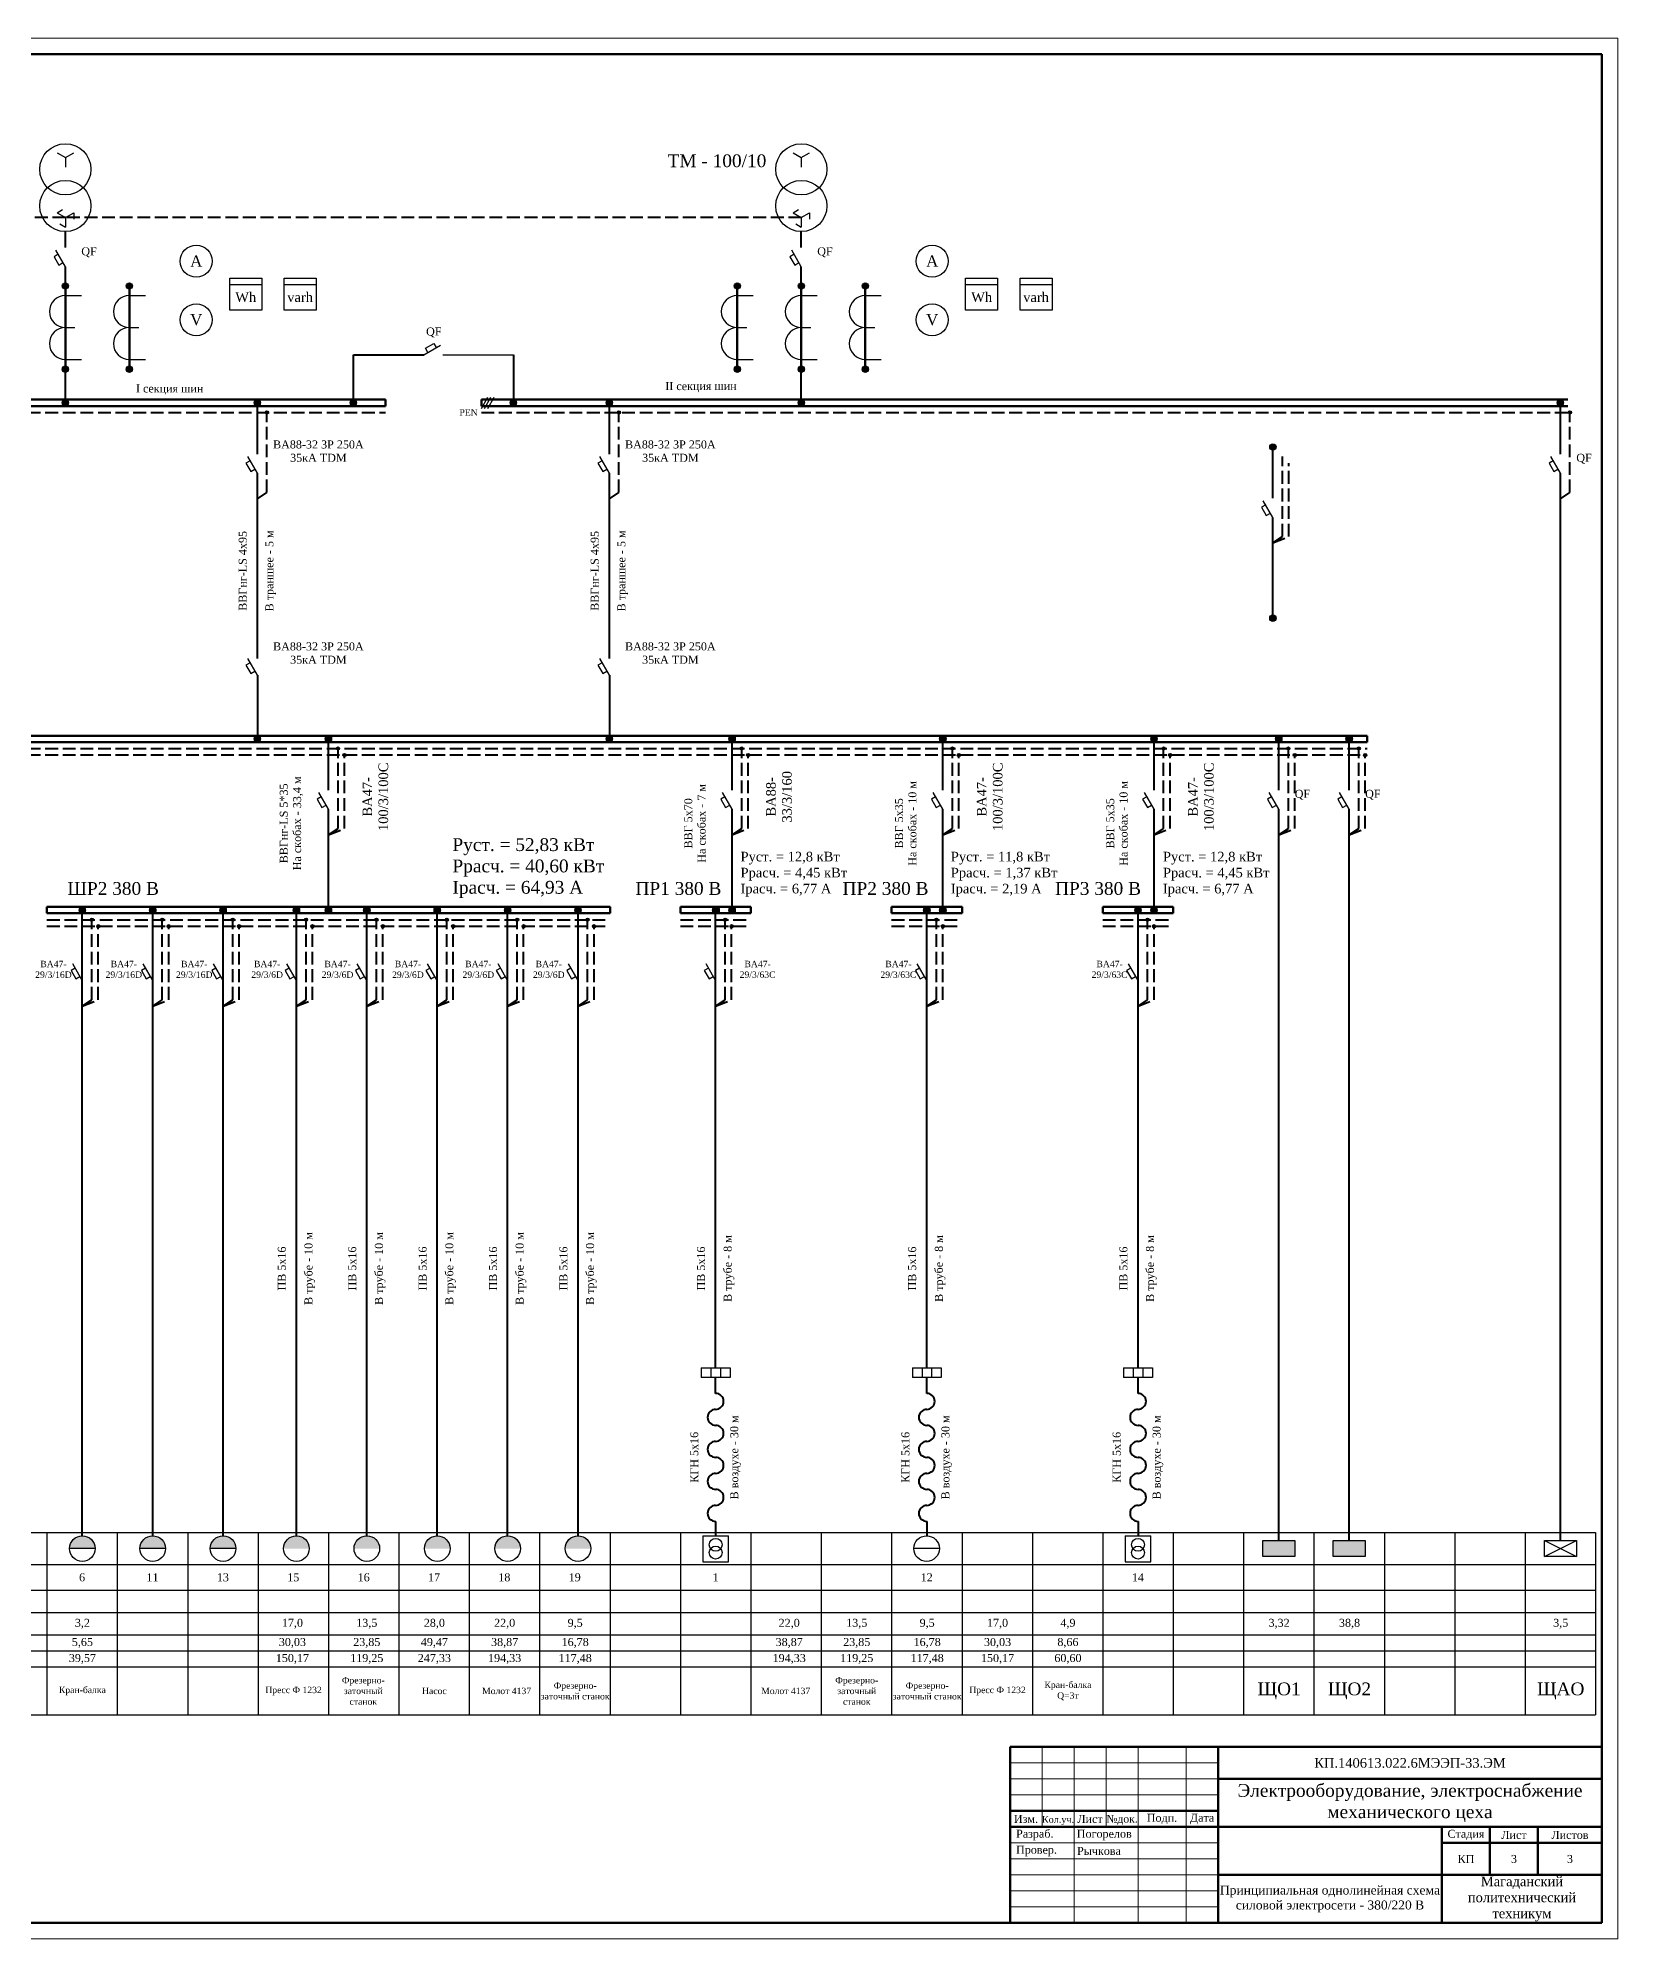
# Model space of a CAD drawing. Header units: millimetres. Extents: x 2034 to 2875, y 1297 to 1891.
# Drawn here: x 2382 to 2875, y 1297 to 1891 of the extents above; entities that cross this region are included whole.
import ezdxf

# ---------------------------------------------------------------- set-up
doc = ezdxf.new("R2010")
doc.units = ezdxf.units.MM
doc.linetypes.add('JIS_02_4.0', pattern=[5.5, 4, -1.5])
doc.styles.get("Standard").update_dxf_attribs({"font": 'times.ttf'})

msp = doc.modelspace()

# ---------------------------------------------------------------- hatches: boundary and pattern name
for points in [[(2389.25, 1813.29, 1), (2391.25, 1813.29, 1)], [(2409.25, 1813.29, 1), (2411.25, 1813.29, 1)], [(2599.25, 1813.29, 1), (2601.25, 1813.29, 1)], [(2619.25, 1813.29, 1), (2621.25, 1813.29, 1)], [(2639.25, 1813.29, 1), (2641.25, 1813.29, 1)], [(2389.25, 1787.29, 1), (2391.25, 1787.29, 1)], [(2409.25, 1787.29, 1), (2411.25, 1787.29, 1)], [(2599.25, 1787.29, 1), (2601.25, 1787.29, 1)], [(2619.25, 1787.29, 1), (2621.25, 1787.29, 1)], [(2639.25, 1787.29, 1), (2641.25, 1787.29, 1)], [(2389.25, 1776.77, 1), (2391.25, 1776.77, 1)], [(2449.25, 1776.77, 1), (2451.25, 1776.77, 1)], [(2449.25, 1776.77, 1), (2451.25, 1776.77, 1)], [(2479.25, 1776.77, 1), (2481.25, 1776.77, 1)], [(2529.25, 1776.77, 1), (2531.25, 1776.77, 1)], [(2559.25, 1776.77, 1), (2561.25, 1776.77, 1)], [(2559.25, 1776.77, 1), (2561.25, 1776.77, 1)], [(2619.25, 1776.77, 1), (2621.25, 1776.77, 1)], [(2856.47, 1776.77, 1), (2858.47, 1776.77, 1)], [(2856.47, 1776.77, 1), (2858.47, 1776.77, 1)], [(2452.75, 1773.77, 1), (2453.75, 1773.77, 1)], [(2562.75, 1773.77, 1), (2563.75, 1773.77, 1)], [(2859.97, 1773.77, 1), (2860.97, 1773.77, 1)], [(2766.62, 1762.99, 1), (2768.62, 1762.99, 1)], [(2766.62, 1709.49, 1), (2768.62, 1709.49, 1)], [(2449.25, 1671.77, 1), (2451.25, 1671.77, 1)], [(2471.47, 1671.77, 1), (2473.47, 1671.77, 1)], [(2474.97, 1668.77, 1), (2475.97, 1668.77, 1)], [(2559.25, 1671.77, 1), (2561.25, 1671.77, 1)], [(2597.61, 1671.77, 1), (2599.61, 1671.77, 1)], [(2601.11, 1668.77, 1), (2602.11, 1668.77, 1)], [(2663.47, 1671.77, 1), (2665.47, 1671.77, 1)], [(2666.97, 1668.77, 1), (2667.97, 1668.77, 1)], [(2729.47, 1671.77, 1), (2731.47, 1671.77, 1)], [(2732.97, 1668.77, 1), (2733.97, 1668.77, 1)], [(2768.47, 1671.77, 1), (2770.47, 1671.77, 1)], [(2768.47, 1671.77, 1), (2770.47, 1671.77, 1)], [(2772.97, 1668.77, 1), (2771.97, 1668.77, 1)], [(2790.47, 1671.77, 1), (2792.47, 1671.77, 1)], [(2790.47, 1671.77, 1), (2792.47, 1671.77, 1)], [(2794.97, 1668.77, 1), (2793.97, 1668.77, 1)], [(2476.97, 1666.73, 1), (2477.97, 1666.73, 1)], [(2603.11, 1666.73, 1), (2604.11, 1666.73, 1)], [(2668.97, 1666.73, 1), (2669.97, 1666.73, 1)], [(2734.97, 1666.73, 1), (2735.97, 1666.73, 1)], [(2774.97, 1666.73, 1), (2773.97, 1666.73, 1)], [(2796.97, 1666.73, 1), (2795.97, 1666.73, 1)], [(2394.55, 1618.27, 1), (2396.55, 1618.27, 1)], [(2398.05, 1615.27, 1), (2399.05, 1615.27, 1)], [(2416.55, 1618.27, 1), (2418.55, 1618.27, 1)], [(2420.05, 1615.27, 1), (2421.05, 1615.27, 1)], [(2438.55, 1618.27, 1), (2440.55, 1618.27, 1)], [(2442.05, 1615.27, 1), (2443.05, 1615.27, 1)], [(2461.47, 1618.27, 1), (2463.47, 1618.27, 1)], [(2464.97, 1615.27, 1), (2465.97, 1615.27, 1)], [(2471.47, 1618.27, 1), (2473.47, 1618.27, 1)], [(2483.47, 1618.27, 1), (2485.47, 1618.27, 1)], [(2486.97, 1615.27, 1), (2487.97, 1615.27, 1)], [(2505.47, 1618.27, 1), (2507.47, 1618.27, 1)], [(2508.97, 1615.27, 1), (2509.97, 1615.27, 1)], [(2527.47, 1618.27, 1), (2529.47, 1618.27, 1)], [(2530.97, 1615.27, 1), (2531.97, 1615.27, 1)], [(2549.47, 1618.27, 1), (2551.47, 1618.27, 1)], [(2552.97, 1615.27, 1), (2553.97, 1615.27, 1)], [(2592.47, 1618.27, 1), (2594.47, 1618.27, 1)], [(2592.61, 1618.27, 1), (2594.61, 1618.27, 1)], [(2595.97, 1615.27, 1), (2596.97, 1615.27, 1)], [(2597.61, 1618.27, 1), (2599.61, 1618.27, 1)], [(2658.47, 1618.27, 1), (2660.47, 1618.27, 1)], [(2661.97, 1615.27, 1), (2662.97, 1615.27, 1)], [(2663.47, 1618.27, 1), (2665.47, 1618.27, 1)], [(2724.47, 1618.27, 1), (2726.47, 1618.27, 1)], [(2728.97, 1615.27, 1), (2727.97, 1615.27, 1)], [(2729.47, 1618.27, 1), (2731.47, 1618.27, 1)], [(2400.05, 1613.23, 1), (2401.05, 1613.23, 1)], [(2422.05, 1613.23, 1), (2423.05, 1613.23, 1)], [(2444.05, 1613.23, 1), (2445.05, 1613.23, 1)], [(2466.97, 1613.23, 1), (2467.97, 1613.23, 1)], [(2488.97, 1613.23, 1), (2489.97, 1613.23, 1)], [(2510.97, 1613.23, 1), (2511.97, 1613.23, 1)], [(2532.97, 1613.23, 1), (2533.97, 1613.23, 1)], [(2554.97, 1613.23, 1), (2555.97, 1613.23, 1)], [(2597.97, 1613.23, 1), (2598.97, 1613.23, 1)], [(2663.97, 1613.23, 1), (2664.97, 1613.23, 1)], [(2730.97, 1613.23, 1), (2729.97, 1613.23, 1)]]:
    msp.add_hatch(color=256).paths.add_polyline_path(points)
at = {"lineweight": 30}
for points in [[(2391.55, 1418.77), (2399.55, 1418.77, 1)], [(2413.55, 1418.77), (2421.55, 1418.77, 1)], [(2435.55, 1418.77), (2443.55, 1418.77, 1)], [(2458.47, 1418.77), (2466.47, 1418.77, 1)], [(2480.47, 1418.77), (2488.47, 1418.77, 1)], [(2502.47, 1418.77), (2510.47, 1418.77, 1)], [(2524.47, 1418.77), (2532.47, 1418.77, 1)], [(2546.47, 1418.77), (2554.47, 1418.77, 1)], [(2774.47, 1416.27), (2774.47, 1421.27), (2764.47, 1421.27), (2764.47, 1416.27)], [(2796.47, 1416.27), (2796.47, 1421.27), (2786.47, 1421.27), (2786.47, 1416.27)]]:
    msp.add_hatch(color=256, dxfattribs=at).paths.add_polyline_path(points)

# ---------------------------------------------------------------- linework, layer by layer
at = {"color": 4, "lineweight": 18}
for p, q in [((2875.47, 1890.77), (2034.47, 1890.77)), ((2875.47, 1296.77), (2875.47, 1890.77)), ((2695.47, 1331.77), (2695.47, 1356.77)), ((2705.47, 1301.77), (2705.47, 1356.77)), ((2715.47, 1331.77), (2715.47, 1356.77)), ((2725.47, 1301.77), (2725.47, 1356.77)), ((2740.47, 1301.77), (2740.47, 1356.77)), ((2685.47, 1351.77), (2750.47, 1351.77)), ((2685.47, 1346.77), (2750.47, 1346.77)), ((2685.47, 1341.77), (2750.47, 1341.77)), ((2685.47, 1326.77), (2750.47, 1326.77)), ((2685.47, 1326.77), (2750.47, 1326.77)), ((2685.47, 1321.77), (2750.47, 1321.77)), ((2685.47, 1316.77), (2750.47, 1316.77)), ((2685.47, 1311.77), (2750.47, 1311.77)), ((2685.47, 1306.77), (2750.47, 1306.77)), ((2034.47, 1296.77), (2875.47, 1296.77))]:
    msp.add_line(p, q, dxfattribs=at)
at = {"color": 250, "lineweight": 50}
for p, q in [((2054.47, 1885.77), (2870.47, 1885.77)), ((2870.47, 1301.77), (2870.47, 1885.77)), ((2870.47, 1356.77), (2685.47, 1356.77)), ((2685.47, 1356.77), (2685.47, 1301.77)), ((2750.47, 1356.77), (2750.47, 1301.77)), ((2870.47, 1346.77), (2750.47, 1346.77)), ((2685.47, 1336.77), (2750.47, 1336.77)), ((2685.47, 1331.77), (2750.47, 1331.77)), ((2870.47, 1331.77), (2750.47, 1331.77)), ((2820.47, 1331.77), (2820.47, 1301.77)), ((2835.47, 1331.77), (2835.47, 1316.77)), ((2850.47, 1331.77), (2850.47, 1316.77)), ((2820.47, 1326.77), (2870.47, 1326.77)), ((2820.47, 1316.77), (2750.47, 1316.77)), ((2820.47, 1316.77), (2870.47, 1316.77)), ((2054.47, 1301.77), (2870.47, 1301.77))]:
    msp.add_line(p, q, dxfattribs=at)
at = {"lineweight": 30}
for p, q in [((2387.66, 1854.94), (2390.25, 1853.44)), ((2390.25, 1853.44), (2392.85, 1854.94)), ((2390.25, 1853.44), (2390.25, 1850.44)), ((2617.66, 1854.94), (2620.25, 1853.44)), ((2620.25, 1853.44), (2622.85, 1854.94)), ((2620.25, 1853.44), (2620.25, 1850.44)), ((2387.66, 1836.19), (2389.39, 1837.19)), ((2387.66, 1836.19), (2390.25, 1834.69)), ((2390.25, 1834.69), (2392.85, 1836.19)), ((2392.85, 1836.19), (2392.85, 1834.19)), ((2617.66, 1836.19), (2619.39, 1837.19)), ((2617.66, 1836.19), (2620.25, 1834.69)), ((2620.25, 1834.69), (2622.85, 1836.19)), ((2622.85, 1836.19), (2622.85, 1834.19)), ((2388.52, 1832.69), (2390.25, 1831.69)), ((2390.25, 1834.69), (2390.25, 1831.69)), ((2618.52, 1832.69), (2620.25, 1831.69)), ((2620.25, 1834.69), (2620.25, 1831.69)), ((2390.25, 1819.29), (2387.25, 1824.49)), ((2620.25, 1819.29), (2617.25, 1824.49)), ((2388, 1823.19), (2386.7, 1822.44)), ((2386.7, 1822.44), (2388.2, 1819.84)), ((2388.2, 1819.84), (2389.5, 1820.59)), ((2618, 1823.19), (2616.7, 1822.44)), ((2616.7, 1822.44), (2618.2, 1819.84)), ((2618.2, 1819.84), (2619.5, 1820.59)), ((2441.61, 1815.78), (2451.61, 1815.78)), ((2441.61, 1805.78), (2441.61, 1815.78)), ((2441.61, 1813.78), (2451.61, 1813.78)), ((2451.61, 1815.78), (2451.61, 1805.78)), ((2458.61, 1815.78), (2468.61, 1815.78)), ((2458.61, 1805.78), (2458.61, 1815.78)), ((2458.61, 1813.78), (2468.61, 1813.78)), ((2468.61, 1815.78), (2468.61, 1805.78)), ((2671.61, 1815.78), (2681.61, 1815.78)), ((2671.61, 1805.78), (2671.61, 1815.78)), ((2671.61, 1813.78), (2681.61, 1813.78)), ((2681.61, 1815.78), (2681.61, 1805.78)), ((2688.61, 1815.78), (2698.61, 1815.78)), ((2688.61, 1805.78), (2688.61, 1815.78)), ((2688.61, 1813.78), (2698.61, 1813.78)), ((2698.61, 1815.78), (2698.61, 1805.78)), ((2390.25, 1810.29), (2395.25, 1810.29)), ((2410.25, 1810.29), (2415.25, 1810.29)), ((2451.61, 1805.78), (2441.61, 1805.78)), ((2468.61, 1805.78), (2458.61, 1805.78)), ((2600.25, 1810.29), (2605.25, 1810.29)), ((2620.25, 1810.29), (2625.25, 1810.29)), ((2640.25, 1810.29), (2645.25, 1810.29)), ((2681.61, 1805.78), (2671.61, 1805.78)), ((2698.61, 1805.78), (2688.61, 1805.78)), ((2390.25, 1800.29), (2393.25, 1800.29)), ((2410.25, 1800.29), (2413.25, 1800.29)), ((2600.25, 1800.29), (2603.25, 1800.29)), ((2620.25, 1800.29), (2623.25, 1800.29)), ((2640.25, 1800.29), (2643.25, 1800.29)), ((2502.25, 1791.77), (2507.45, 1794.77)), ((2502.8, 1793.82), (2505.4, 1795.32)), ((2505.4, 1795.32), (2506.15, 1794.02)), ((2390.25, 1790.29), (2395.25, 1790.29)), ((2410.25, 1790.29), (2415.25, 1790.29)), ((2503.55, 1792.52), (2502.8, 1793.82)), ((2508.25, 1791.77), (2530.25, 1791.77)), ((2600.25, 1790.29), (2605.25, 1790.29)), ((2620.25, 1790.29), (2625.25, 1790.29)), ((2640.25, 1790.29), (2645.25, 1790.29)), ((2448, 1758.67), (2446.7, 1757.92)), ((2450.25, 1754.77), (2447.25, 1759.97)), ((2558, 1758.67), (2556.7, 1757.92)), ((2560.25, 1754.77), (2557.25, 1759.97)), ((2855.22, 1758.67), (2853.92, 1757.92)), ((2857.47, 1754.77), (2854.47, 1759.97)), ((2446.7, 1757.92), (2448.2, 1755.32)), ((2448.2, 1755.32), (2449.5, 1756.07)), ((2556.7, 1757.92), (2558.2, 1755.32)), ((2558.2, 1755.32), (2559.5, 1756.07)), ((2853.92, 1757.92), (2855.42, 1755.32)), ((2855.42, 1755.32), (2856.72, 1756.07)), ((2765.37, 1744.88), (2764.07, 1744.13)), ((2764.07, 1744.13), (2765.57, 1741.54)), ((2767.62, 1740.99), (2764.62, 1746.18)), ((2765.57, 1741.54), (2766.87, 1742.29)), ((2448, 1695.57), (2446.7, 1694.82)), ((2446.7, 1694.82), (2448.2, 1692.22)), ((2450.25, 1691.67), (2447.25, 1696.87)), ((2448.2, 1692.22), (2449.5, 1692.97)), ((2558, 1695.57), (2556.7, 1694.82)), ((2556.7, 1694.82), (2558.2, 1692.22)), ((2560.25, 1691.67), (2557.25, 1696.87)), ((2558.2, 1692.22), (2559.5, 1692.97)), ((2470.22, 1653.67), (2468.92, 1652.92)), ((2468.92, 1652.92), (2470.42, 1650.32)), ((2472.47, 1649.77), (2469.47, 1654.97)), ((2596.36, 1653.67), (2595.06, 1652.92)), ((2595.06, 1652.92), (2596.56, 1650.32)), ((2598.61, 1649.77), (2595.61, 1654.97)), ((2662.22, 1653.67), (2660.92, 1652.92)), ((2660.92, 1652.92), (2662.42, 1650.32)), ((2664.47, 1649.77), (2661.47, 1654.97)), ((2728.22, 1653.67), (2726.92, 1652.92)), ((2726.92, 1652.92), (2728.42, 1650.32)), ((2730.47, 1649.77), (2727.47, 1654.97)), ((2767.22, 1653.67), (2765.92, 1652.92)), ((2765.92, 1652.92), (2767.42, 1650.32)), ((2769.47, 1649.77), (2766.47, 1654.97)), ((2789.22, 1653.67), (2787.92, 1652.92)), ((2787.92, 1652.92), (2789.42, 1650.32)), ((2791.47, 1649.77), (2788.47, 1654.97)), ((2470.42, 1650.32), (2471.72, 1651.07)), ((2596.56, 1650.32), (2597.86, 1651.07)), ((2662.42, 1650.32), (2663.72, 1651.07)), ((2728.42, 1650.32), (2729.72, 1651.07)), ((2767.42, 1650.32), (2768.72, 1651.07)), ((2789.42, 1650.32), (2790.72, 1651.07)), ((2393.3, 1600.17), (2392.01, 1599.42)), ((2392.01, 1599.42), (2393.51, 1596.82)), ((2395.55, 1596.27), (2392.55, 1601.47)), ((2415.3, 1600.17), (2414.01, 1599.42)), ((2414.01, 1599.42), (2415.51, 1596.82)), ((2417.55, 1596.27), (2414.55, 1601.47)), ((2437.3, 1600.17), (2436.01, 1599.42)), ((2436.01, 1599.42), (2437.51, 1596.82)), ((2439.55, 1596.27), (2436.55, 1601.47)), ((2460.22, 1600.17), (2458.92, 1599.42)), ((2458.92, 1599.42), (2460.42, 1596.82)), ((2462.47, 1596.27), (2459.47, 1601.47)), ((2482.22, 1600.17), (2480.92, 1599.42)), ((2480.92, 1599.42), (2482.42, 1596.82)), ((2484.47, 1596.27), (2481.47, 1601.47)), ((2504.22, 1600.17), (2502.92, 1599.42)), ((2502.92, 1599.42), (2504.42, 1596.82)), ((2506.47, 1596.27), (2503.47, 1601.47)), ((2526.22, 1600.17), (2524.92, 1599.42)), ((2524.92, 1599.42), (2526.42, 1596.82)), ((2528.47, 1596.27), (2525.47, 1601.47)), ((2548.22, 1600.17), (2546.92, 1599.42)), ((2546.92, 1599.42), (2548.42, 1596.82)), ((2550.47, 1596.27), (2547.47, 1601.47)), ((2591.22, 1600.17), (2589.92, 1599.42)), ((2589.92, 1599.42), (2591.42, 1596.82)), ((2593.47, 1596.27), (2590.47, 1601.47)), ((2657.22, 1600.17), (2655.92, 1599.42)), ((2655.92, 1599.42), (2657.42, 1596.82)), ((2659.47, 1596.27), (2656.47, 1601.47)), ((2723.22, 1600.17), (2721.92, 1599.42)), ((2721.92, 1599.42), (2723.42, 1596.82)), ((2725.47, 1596.27), (2722.47, 1601.47)), ((2393.51, 1596.82), (2394.8, 1597.57)), ((2415.51, 1596.82), (2416.8, 1597.57)), ((2437.51, 1596.82), (2438.8, 1597.57)), ((2460.42, 1596.82), (2461.72, 1597.57)), ((2482.42, 1596.82), (2483.72, 1597.57)), ((2504.42, 1596.82), (2505.72, 1597.57)), ((2526.42, 1596.82), (2527.72, 1597.57)), ((2548.42, 1596.82), (2549.72, 1597.57)), ((2591.42, 1596.82), (2592.72, 1597.57)), ((2657.42, 1596.82), (2658.72, 1597.57)), ((2723.42, 1596.82), (2724.72, 1597.57)), ((2588.97, 1475.27), (2597.97, 1475.27)), ((2588.97, 1475.27), (2588.97, 1472.27)), ((2591.97, 1475.27), (2591.97, 1472.27)), ((2594.97, 1475.27), (2594.97, 1472.27)), ((2597.97, 1475.27), (2597.97, 1472.27)), ((2654.97, 1475.27), (2663.97, 1475.27)), ((2654.97, 1475.27), (2654.97, 1472.27)), ((2657.97, 1475.27), (2657.97, 1472.27)), ((2660.97, 1475.27), (2660.97, 1472.27)), ((2663.97, 1475.27), (2663.97, 1472.27)), ((2720.97, 1475.27), (2729.97, 1475.27)), ((2720.97, 1475.27), (2720.97, 1472.27)), ((2723.97, 1475.27), (2723.97, 1472.27)), ((2726.97, 1475.27), (2726.97, 1472.27)), ((2729.97, 1475.27), (2729.97, 1472.27)), ((2597.97, 1472.27), (2588.97, 1472.27)), ((2663.97, 1472.27), (2654.97, 1472.27)), ((2729.97, 1472.27), (2720.97, 1472.27)), ((2589.42, 1422.77), (2597.52, 1422.77)), ((2589.42, 1422.77), (2589.42, 1414.67)), ((2597.52, 1414.67), (2597.52, 1422.77)), ((2721.42, 1422.77), (2729.52, 1422.77)), ((2721.42, 1422.77), (2721.42, 1414.67)), ((2729.52, 1414.67), (2729.52, 1422.77)), ((2764.47, 1421.27), (2774.47, 1421.27)), ((2764.47, 1416.27), (2764.47, 1421.27)), ((2774.47, 1421.27), (2774.47, 1416.27)), ((2786.47, 1421.27), (2796.47, 1421.27)), ((2786.47, 1416.27), (2786.47, 1421.27)), ((2796.47, 1421.27), (2796.47, 1416.27)), ((2852.47, 1421.27), (2862.47, 1421.27)), ((2852.47, 1416.27), (2852.47, 1421.27)), ((2852.47, 1416.27), (2862.47, 1421.27)), ((2852.47, 1421.27), (2862.47, 1416.27)), ((2862.47, 1421.27), (2862.47, 1416.27)), ((2399.55, 1418.77), (2391.55, 1418.77)), ((2421.55, 1418.77), (2413.55, 1418.77)), ((2443.55, 1418.77), (2435.55, 1418.77)), ((2589.42, 1414.67), (2597.52, 1414.67)), ((2663.4, 1418.77), (2655.4, 1418.77)), ((2721.42, 1414.67), (2729.52, 1414.67)), ((2774.47, 1416.27), (2764.47, 1416.27)), ((2796.47, 1416.27), (2786.47, 1416.27)), ((2862.47, 1416.27), (2852.47, 1416.27))]:
    msp.add_line(p, q, dxfattribs=at)
at = {"linetype": 'JIS_02_4.0', "lineweight": 40}
for p, q in [((2390.25, 1834.69), (2328.34, 1834.69)), ((2620.25, 1834.69), (2390.25, 1834.69)), ((2169.45, 1773.77), (2490.25, 1773.77)), ((2453.25, 1748.77), (2453.25, 1773.77)), ((2520.25, 1773.77), (2859.85, 1773.77)), ((2563.25, 1748.77), (2563.25, 1773.77)), ((2860.47, 1748.77), (2860.47, 1773.77)), ((2770.62, 1734.99), (2770.62, 1759.99)), ((2772.62, 1734.99), (2772.62, 1757.95)), ((2450.25, 1746.77), (2453.25, 1748.77)), ((2560.25, 1746.77), (2563.25, 1748.77)), ((2857.47, 1746.77), (2860.47, 1748.77)), ((2767.62, 1732.99), (2770.62, 1734.99)), ((2767.62, 1732.99), (2772.62, 1734.99)), ((2169.45, 1668.77), (2797.06, 1668.77)), ((2169.45, 1666.77), (2797.06, 1666.77)), ((2475.47, 1643.77), (2475.47, 1668.77)), ((2477.47, 1643.77), (2477.47, 1666.73)), ((2601.61, 1643.77), (2601.61, 1668.77)), ((2603.61, 1643.77), (2603.61, 1666.73)), ((2667.47, 1643.77), (2667.47, 1668.77)), ((2669.47, 1643.77), (2669.47, 1666.73)), ((2733.47, 1643.77), (2733.47, 1668.77)), ((2735.47, 1643.77), (2735.47, 1666.73)), ((2772.47, 1643.77), (2772.47, 1668.77)), ((2774.47, 1643.77), (2774.47, 1666.73)), ((2794.47, 1643.77), (2794.47, 1668.77)), ((2796.47, 1643.77), (2796.47, 1666.73)), ((2472.47, 1641.77), (2475.47, 1643.77)), ((2472.47, 1641.77), (2477.47, 1643.77)), ((2598.61, 1641.77), (2601.61, 1643.77)), ((2598.61, 1641.77), (2603.61, 1643.77)), ((2664.47, 1641.77), (2667.47, 1643.77)), ((2664.47, 1641.77), (2669.47, 1643.77)), ((2730.47, 1641.77), (2733.47, 1643.77)), ((2730.47, 1641.77), (2735.47, 1643.77)), ((2769.47, 1641.77), (2772.47, 1643.77)), ((2769.47, 1641.77), (2774.47, 1643.77)), ((2791.47, 1641.77), (2794.47, 1643.77)), ((2791.47, 1641.77), (2796.47, 1643.77)), ((2384.47, 1615.27), (2560.47, 1615.27)), ((2384.47, 1613.27), (2560.47, 1613.27)), ((2398.55, 1590.27), (2398.55, 1615.27)), ((2400.55, 1590.27), (2400.55, 1613.23)), ((2420.55, 1590.27), (2420.55, 1615.27)), ((2422.55, 1590.27), (2422.55, 1613.23)), ((2442.55, 1590.27), (2442.55, 1615.27)), ((2444.55, 1590.27), (2444.55, 1613.23)), ((2465.47, 1590.27), (2465.47, 1615.27)), ((2467.47, 1590.27), (2467.47, 1613.23)), ((2487.47, 1590.27), (2487.47, 1615.27)), ((2489.47, 1590.27), (2489.47, 1613.23)), ((2509.47, 1590.27), (2509.47, 1615.27)), ((2511.47, 1590.27), (2511.47, 1613.23)), ((2531.47, 1590.27), (2531.47, 1615.27)), ((2533.47, 1590.27), (2533.47, 1613.23)), ((2553.47, 1590.27), (2553.47, 1615.27)), ((2555.47, 1590.27), (2555.47, 1613.23)), ((2582.47, 1615.27), (2604.47, 1615.27)), ((2582.47, 1613.27), (2604.47, 1613.27)), ((2596.47, 1590.27), (2596.47, 1615.27)), ((2598.47, 1590.27), (2598.47, 1613.23)), ((2648.47, 1615.27), (2670.47, 1615.27)), ((2648.47, 1613.27), (2670.47, 1613.27)), ((2662.47, 1590.27), (2662.47, 1615.27)), ((2664.47, 1590.27), (2664.47, 1613.23)), ((2714.47, 1615.27), (2736.47, 1615.27)), ((2714.47, 1613.27), (2736.47, 1613.27)), ((2728.47, 1590.27), (2728.47, 1615.27)), ((2730.47, 1590.27), (2730.47, 1613.23)), ((2395.55, 1588.27), (2398.55, 1590.27)), ((2395.55, 1588.27), (2400.55, 1590.27)), ((2417.55, 1588.27), (2420.55, 1590.27)), ((2417.55, 1588.27), (2422.55, 1590.27)), ((2439.55, 1588.27), (2442.55, 1590.27)), ((2439.55, 1588.27), (2444.55, 1590.27)), ((2462.47, 1588.27), (2465.47, 1590.27)), ((2462.47, 1588.27), (2467.47, 1590.27)), ((2484.47, 1588.27), (2487.47, 1590.27)), ((2484.47, 1588.27), (2489.47, 1590.27)), ((2506.47, 1588.27), (2509.47, 1590.27)), ((2506.47, 1588.27), (2511.47, 1590.27)), ((2528.47, 1588.27), (2531.47, 1590.27)), ((2528.47, 1588.27), (2533.47, 1590.27)), ((2550.47, 1588.27), (2553.47, 1590.27)), ((2550.47, 1588.27), (2555.47, 1590.27)), ((2593.47, 1588.27), (2596.47, 1590.27)), ((2593.47, 1588.27), (2598.47, 1590.27)), ((2659.47, 1588.27), (2662.47, 1590.27)), ((2659.47, 1588.27), (2664.47, 1590.27)), ((2725.47, 1588.27), (2728.47, 1590.27)), ((2725.47, 1588.27), (2730.47, 1590.27))]:
    msp.add_line(p, q, dxfattribs=at)
at = {"lineweight": 40}
for p, q in [((2390.25, 1825.29), (2390.25, 1830.29)), ((2620.25, 1825.29), (2620.25, 1830.29)), ((2390.25, 1814.29), (2390.25, 1819.29)), ((2620.25, 1814.29), (2620.25, 1819.29)), ((2480.25, 1776.77), (2480.25, 1791.77)), ((2480.25, 1791.77), (2502.25, 1791.77)), ((2530.25, 1791.77), (2530.25, 1776.77)), ((2390.25, 1777.77), (2390.25, 1787.77)), ((2620.25, 1777.77), (2620.25, 1787.77)), ((2450.25, 1760.77), (2450.25, 1775.77)), ((2450.25, 1760.77), (2450.25, 1775.77)), ((2560.25, 1760.77), (2560.25, 1775.77)), ((2560.25, 1760.77), (2560.25, 1775.77)), ((2857.47, 1760.77), (2857.47, 1775.77)), ((2857.47, 1760.77), (2857.47, 1775.77)), ((2767.62, 1746.99), (2767.62, 1761.99)), ((2450.25, 1696.87), (2450.25, 1754.77)), ((2560.25, 1696.87), (2560.25, 1754.77)), ((2857.47, 1421.27), (2857.47, 1754.77)), ((2767.62, 1710.49), (2767.62, 1740.99)), ((2450.25, 1691.67), (2450.25, 1672.77)), ((2560.25, 1691.67), (2560.25, 1672.77)), ((2472.47, 1655.77), (2472.47, 1670.77)), ((2598.61, 1655.77), (2598.61, 1670.77)), ((2664.47, 1655.77), (2664.47, 1670.77)), ((2730.47, 1655.77), (2730.47, 1670.77)), ((2769.47, 1655.77), (2769.47, 1670.77)), ((2769.47, 1655.77), (2769.47, 1670.77)), ((2791.47, 1655.77), (2791.47, 1670.77)), ((2791.47, 1655.77), (2791.47, 1670.77)), ((2472.47, 1619.27), (2472.47, 1649.77)), ((2598.61, 1619.27), (2598.61, 1649.77)), ((2664.47, 1619.27), (2664.47, 1649.77)), ((2730.47, 1619.27), (2730.47, 1649.77)), ((2769.47, 1421.27), (2769.47, 1649.77)), ((2791.47, 1421.27), (2791.47, 1649.77)), ((2395.55, 1602.27), (2395.55, 1617.27)), ((2417.55, 1602.27), (2417.55, 1617.27)), ((2439.55, 1602.27), (2439.55, 1617.27)), ((2462.47, 1602.27), (2462.47, 1617.27)), ((2484.47, 1602.27), (2484.47, 1617.27)), ((2506.47, 1602.27), (2506.47, 1617.27)), ((2528.47, 1602.27), (2528.47, 1617.27)), ((2550.47, 1602.27), (2550.47, 1617.27)), ((2593.47, 1602.27), (2593.47, 1617.27)), ((2659.47, 1602.27), (2659.47, 1617.27)), ((2725.47, 1602.27), (2725.47, 1617.27)), ((2395.55, 1422.77), (2395.55, 1602.27)), ((2417.55, 1422.77), (2417.55, 1602.27)), ((2439.55, 1422.77), (2439.55, 1602.27)), ((2462.47, 1422.77), (2462.47, 1602.27)), ((2484.47, 1422.77), (2484.47, 1602.27)), ((2506.47, 1422.77), (2506.47, 1602.27)), ((2528.47, 1422.77), (2528.47, 1602.27)), ((2550.47, 1422.77), (2550.47, 1602.27)), ((2593.47, 1475.27), (2593.47, 1602.27)), ((2659.47, 1475.27), (2659.47, 1602.27)), ((2725.47, 1475.27), (2725.47, 1602.27)), ((2593.47, 1467.27), (2593.47, 1472.27)), ((2659.47, 1467.27), (2659.47, 1472.27)), ((2725.47, 1467.27), (2725.47, 1472.27)), ((2593.47, 1427.27), (2593.47, 1422.77)), ((2659.47, 1427.27), (2659.47, 1422.77)), ((2725.47, 1427.27), (2725.47, 1422.77))]:
    msp.add_line(p, q, dxfattribs=at)
at = {"lineweight": 60}
for p, q in [((2390.25, 1787.29), (2390.25, 1813.29)), ((2410.25, 1787.29), (2410.25, 1813.29)), ((2600.25, 1787.29), (2600.25, 1813.29)), ((2620.25, 1787.29), (2620.25, 1813.29)), ((2640.25, 1787.29), (2640.25, 1813.29))]:
    msp.add_line(p, q, dxfattribs=at)
at = {"lineweight": 50}
for p, q in [((2169.45, 1777.77), (2490.25, 1777.77)), ((2490.25, 1777.77), (2490.25, 1775.77)), ((2520.25, 1777.77), (2520.25, 1775.77)), ((2520.25, 1777.77), (2859.85, 1777.77)), ((2490.25, 1775.77), (2169.45, 1775.77)), ((2859.85, 1775.77), (2520.25, 1775.77)), ((2169.45, 1672.77), (2797.06, 1672.77)), ((2797.06, 1670.77), (2169.45, 1670.77)), ((2797.06, 1670.77), (2797.06, 1672.77)), ((2560.47, 1619.27), (2384.47, 1619.27)), ((2384.47, 1617.27), (2384.47, 1619.27)), ((2560.47, 1617.27), (2384.47, 1617.27)), ((2560.47, 1617.27), (2560.47, 1619.27)), ((2604.47, 1619.27), (2582.47, 1619.27)), ((2582.47, 1617.27), (2582.47, 1619.27)), ((2604.47, 1617.27), (2582.47, 1617.27)), ((2604.47, 1617.27), (2604.47, 1619.27)), ((2670.47, 1619.27), (2648.47, 1619.27)), ((2648.47, 1617.27), (2648.47, 1619.27)), ((2670.47, 1617.27), (2648.47, 1617.27)), ((2670.47, 1617.27), (2670.47, 1619.27)), ((2736.47, 1619.27), (2714.47, 1619.27)), ((2714.47, 1617.27), (2714.47, 1619.27)), ((2736.47, 1617.27), (2714.47, 1617.27)), ((2736.47, 1617.27), (2736.47, 1619.27))]:
    msp.add_line(p, q, dxfattribs=at)
at = {"lineweight": 25}
for p, q in [((2520.25, 1775.04), (2522.25, 1778.5)), ((2521.25, 1775.04), (2523.25, 1778.5)), ((2522.25, 1775.04), (2524.25, 1778.5)), ((2384.47, 1423.77), (2384.47, 1366.77)), ((2406.47, 1423.77), (2406.47, 1366.77)), ((2428.47, 1423.77), (2428.47, 1366.77)), ((2450.47, 1423.77), (2450.47, 1366.77)), ((2472.47, 1423.77), (2472.47, 1366.77)), ((2494.47, 1423.77), (2494.47, 1366.77)), ((2516.47, 1423.77), (2516.47, 1366.77)), ((2538.47, 1423.77), (2538.47, 1366.77)), ((2560.47, 1423.77), (2560.47, 1366.77)), ((2582.47, 1423.77), (2582.47, 1366.77)), ((2604.47, 1423.77), (2604.47, 1366.77)), ((2626.47, 1423.77), (2626.47, 1366.77)), ((2648.47, 1423.77), (2648.47, 1366.77)), ((2670.47, 1423.77), (2670.47, 1366.77)), ((2692.47, 1423.77), (2692.47, 1366.77)), ((2714.47, 1423.77), (2714.47, 1366.77)), ((2736.47, 1423.77), (2736.47, 1366.77)), ((2758.47, 1423.77), (2758.47, 1366.77)), ((2780.47, 1423.77), (2780.47, 1366.77)), ((2802.47, 1423.77), (2802.47, 1366.77)), ((2824.47, 1423.77), (2824.47, 1366.77)), ((2846.47, 1423.77), (2846.47, 1366.77)), ((2868.47, 1423.77), (2868.47, 1366.77))]:
    msp.add_line(p, q, dxfattribs=at)
for p, q in [((2134.47, 1423.77), (2868.47, 1423.77)), ((2134.47, 1413.77), (2868.47, 1413.77)), ((2134.47, 1405.77), (2868.47, 1405.77)), ((2134.47, 1398.77), (2868.47, 1398.77)), ((2134.47, 1391.77), (2868.47, 1391.77)), ((2134.47, 1386.77), (2868.47, 1386.77)), ((2134.47, 1381.77), (2868.47, 1381.77)), ((2134.47, 1366.77), (2868.47, 1366.77))]:
    msp.add_line(p, q)
at = {"lineweight": 30}
for centre, radius in [((2390.25, 1849.75), 8), ((2620.25, 1849.75), 8), ((2390.25, 1838.29), 8), ((2620.25, 1838.29), 8), ((2431.15, 1821.06), 5), ((2661.15, 1821.06), 5), ((2431.15, 1802.73), 5), ((2661.15, 1802.73), 5), ((2395.55, 1418.77), 4), ((2395.55, 1418.77), 4), ((2395.55, 1418.77), 4), ((2417.55, 1418.77), 4), ((2417.55, 1418.77), 4), ((2417.55, 1418.77), 4), ((2439.55, 1418.77), 4), ((2439.55, 1418.77), 4), ((2439.55, 1418.77), 4), ((2462.47, 1418.77), 4), ((2484.47, 1418.77), 4), ((2506.47, 1418.77), 4), ((2528.47, 1418.77), 4), ((2550.47, 1418.77), 4), ((2593.47, 1419.94), 2.02), ((2593.47, 1419.94), 2.02), ((2659.4, 1418.77), 4), ((2725.47, 1419.94), 2.02), ((2725.47, 1419.94), 2.02), ((2593.47, 1417.51), 2.02), ((2593.47, 1417.51), 2.02), ((2725.47, 1417.51), 2.02), ((2725.47, 1417.51), 2.02)]:
    msp.add_circle(centre, radius, dxfattribs=at)
for centre, radius in [((2390.25, 1813.29), 1), ((2410.25, 1813.29), 1), ((2600.25, 1813.29), 1), ((2620.25, 1813.29), 1), ((2640.25, 1813.29), 1), ((2390.25, 1787.29), 1), ((2410.25, 1787.29), 1), ((2600.25, 1787.29), 1), ((2620.25, 1787.29), 1), ((2640.25, 1787.29), 1), ((2390.25, 1776.77), 1), ((2450.25, 1776.77), 1), ((2450.25, 1776.77), 1), ((2480.25, 1776.77), 1), ((2530.25, 1776.77), 1), ((2560.25, 1776.77), 1), ((2560.25, 1776.77), 1), ((2620.25, 1776.77), 1), ((2857.47, 1776.77), 1), ((2857.47, 1776.77), 1), ((2453.25, 1773.77), 0.5), ((2563.25, 1773.77), 0.5), ((2860.47, 1773.77), 0.5), ((2767.62, 1762.99), 1), ((2767.62, 1709.49), 1), ((2450.25, 1671.77), 1), ((2472.47, 1671.77), 1), ((2475.47, 1668.77), 0.5), ((2560.25, 1671.77), 1), ((2598.61, 1671.77), 1), ((2601.61, 1668.77), 0.5), ((2664.47, 1671.77), 1), ((2667.47, 1668.77), 0.5), ((2730.47, 1671.77), 1), ((2733.47, 1668.77), 0.5), ((2769.47, 1671.77), 1), ((2769.47, 1671.77), 1), ((2772.47, 1668.77), 0.5), ((2791.47, 1671.77), 1), ((2791.47, 1671.77), 1), ((2794.47, 1668.77), 0.5), ((2477.47, 1666.73), 0.5), ((2603.61, 1666.73), 0.5), ((2669.47, 1666.73), 0.5), ((2735.47, 1666.73), 0.5), ((2774.47, 1666.73), 0.5), ((2796.47, 1666.73), 0.5), ((2395.55, 1618.27), 1), ((2398.55, 1615.27), 0.5), ((2417.55, 1618.27), 1), ((2420.55, 1615.27), 0.5), ((2439.55, 1618.27), 1), ((2442.55, 1615.27), 0.5), ((2462.47, 1618.27), 1), ((2465.47, 1615.27), 0.5), ((2472.47, 1618.27), 1), ((2484.47, 1618.27), 1), ((2487.47, 1615.27), 0.5), ((2506.47, 1618.27), 1), ((2509.47, 1615.27), 0.5), ((2528.47, 1618.27), 1), ((2531.47, 1615.27), 0.5), ((2550.47, 1618.27), 1), ((2553.47, 1615.27), 0.5), ((2593.47, 1618.27), 1), ((2593.61, 1618.27), 1), ((2596.47, 1615.27), 0.5), ((2598.61, 1618.27), 1), ((2659.47, 1618.27), 1), ((2662.47, 1615.27), 0.5), ((2664.47, 1618.27), 1), ((2725.47, 1618.27), 1), ((2728.47, 1615.27), 0.5), ((2730.47, 1618.27), 1), ((2400.55, 1613.23), 0.5), ((2422.55, 1613.23), 0.5), ((2444.55, 1613.23), 0.5), ((2467.47, 1613.23), 0.5), ((2489.47, 1613.23), 0.5), ((2511.47, 1613.23), 0.5), ((2533.47, 1613.23), 0.5), ((2555.47, 1613.23), 0.5), ((2598.47, 1613.23), 0.5), ((2664.47, 1613.23), 0.5), ((2730.47, 1613.23), 0.5)]:
    msp.add_circle(centre, radius)
for centre in [(2390.25, 1805.29), (2410.25, 1805.29), (2600.25, 1805.29), (2620.25, 1805.29), (2640.25, 1805.29), (2390.25, 1795.29), (2410.25, 1795.29), (2600.25, 1795.29), (2620.25, 1795.29), (2640.25, 1795.29)]:
    msp.add_arc(centre, 5, 90, 270, dxfattribs=at)
at = {"lineweight": 40}
for centre, start, end in [((2593.47, 1464.77), 270, 90), ((2659.47, 1464.77), 270, 90), ((2725.47, 1464.77), 270, 90), ((2593.47, 1459.77), 90, 270), ((2659.47, 1459.77), 90, 270), ((2725.47, 1459.77), 90, 270), ((2593.47, 1454.77), 270, 90), ((2659.47, 1454.77), 270, 90), ((2725.47, 1454.77), 270, 90), ((2593.47, 1449.77), 90, 270), ((2659.47, 1449.77), 90, 270), ((2725.47, 1449.77), 90, 270), ((2593.47, 1444.77), 270, 90), ((2659.47, 1444.77), 270, 90), ((2725.47, 1444.77), 270, 90), ((2593.47, 1439.77), 90, 270), ((2659.47, 1439.77), 90, 270), ((2725.47, 1439.77), 90, 270), ((2593.47, 1429.77), 90, 270), ((2593.47, 1434.77), 270, 90), ((2659.47, 1429.77), 90, 270), ((2659.47, 1434.77), 270, 90), ((2725.47, 1429.77), 90, 270), ((2725.47, 1434.77), 270, 90)]:
    msp.add_arc(centre, 2.5, start, end, dxfattribs=at)

# ---------------------------------------------------------------- texts
at = {"lineweight": 25}
for s, width, insert, char_height, attachment_point in [('ТМ - 100/10', 35.2896, (2578.44, 1854.41), 4, 1), ('QF', 6.5719, (2395.23, 1825.38), 2.5, 1), ('QF', 6.5719, (2625.23, 1825.38), 2.5, 1), ('QF', 6.5719, (2502.98, 1800.32), 2.5, 1), ('QF', 6.5719, (2862.45, 1760.86), 2.5, 1), ('QF', 6.5719, (2774.45, 1655.86), 2.5, 1), ('QF', 6.5719, (2796.45, 1655.86), 2.5, 1), ('11', 22, (2417.47, 1409.77), 2.5, 5), ('13', 22, (2439.47, 1409.77), 2.5, 5), ('Электрооборудование, электроснабжение механического цеха', 120, (2810.47, 1339.27), 4, 5)]:
    msp.add_mtext_dynamic_manual_height_columns(s, width=width, gutter_width=12.5, heights=[0], dxfattribs=dict(at, insert=insert, char_height=char_height, attachment_point=attachment_point))
at = {"lineweight": 30, "attachment_point": 5}
for s, insert, char_height in [('А', (2431.15, 1821.06), 3.5), ('А', (2661.15, 1821.06), 3.5), ('Wh', (2446.61, 1809.78), 3), ('varh', (2463.61, 1809.78), 3), ('Wh', (2676.61, 1809.78), 3), ('varh', (2693.61, 1809.78), 3), ('V', (2431.15, 1802.73), 3.5), ('V', (2661.15, 1802.73), 3.5)]:
    msp.add_mtext_dynamic_manual_height_columns(s, width=10, gutter_width=12.5, heights=[0], dxfattribs=dict(at, insert=insert, char_height=char_height))
for s, width, insert, char_height, attachment_point in [('I секция шин', 28.9013, (2412.32, 1782.52), 2.5, 1), ('II секция шин', 28.9013, (2577.73, 1783.26), 2.5, 1), ('PEN', 3.7938, (2516.26, 1773.77), 2, 5), ('ВА88-32 3Р 250А 35кА TDM', 28.9568, (2469.32, 1761.67), 2.5, 5), ('ВА88-32 3Р 250А 35кА TDM', 30.7103, (2579.32, 1761.67), 2.5, 5), ('ВА88-32 3Р 250А 35кА TDM', 32.0254, (2469.32, 1698.57), 2.5, 5), ('ВА88-32 3Р 250А 35кА TDM', 28.3726, (2579.32, 1698.57), 2.5, 5), ('Руст. = 52,83 кВт\\PРрасч. = 40,60 кВт\\PIрасч. = 64,93 А', 49.0841, (2511.22, 1640.73), 4, 1), ('Руст. = 12,8 кВт\\PРрасч. = 4,45 кВт\\PIрасч. = 6,77 А', 49.0841, (2601.25, 1636.49), 3, 1), ('Руст. = 11,8 кВт\\PРрасч. = 1,37 кВт\\PIрасч. = 2,19 А', 49.0841, (2666.97, 1636.49), 3, 1), ('Руст. = 12,8 кВт\\PРрасч. = 4,45 кВт\\PIрасч. = 6,77 А', 49.0841, (2733.25, 1636.49), 3, 1), ('ШР2 380 В', 54.6553, (2390.9, 1627.03), 4, 1), ('ПР1 380 В', 54.6553, (2568.41, 1627.03), 4, 1), ('ПР2 380 В', 54.6553, (2633.13, 1627.03), 4, 1), ('ПР3 380 В', 54.6553, (2699.55, 1627.03), 4, 1), ('ВА47-\\P29/3/16D', 11.8605, (2386.52, 1599.75), 2, 5), ('ВА47-\\P29/3/16D', 11.8605, (2408.52, 1599.75), 2, 5), ('ВА47-\\P29/3/16D', 11.8605, (2430.52, 1599.75), 2, 5), ('ВА47-\\P29/3/6D', 11.8605, (2453.31, 1599.75), 2, 5), ('ВА47-\\P29/3/6D', 11.8605, (2475.31, 1599.75), 2, 5), ('ВА47-\\P29/3/6D', 11.8605, (2497.31, 1599.75), 2, 5), ('ВА47-\\P29/3/6D', 11.8605, (2519.31, 1599.75), 2, 5), ('ВА47-\\P29/3/6D', 11.8605, (2541.31, 1599.75), 2, 5), ('ВА47-\\P29/3/63C', 11.8605, (2606.59, 1599.75), 2, 5), ('ВА47-\\P29/3/63C', 11.8605, (2650.59, 1599.75), 2, 5), ('ВА47-\\P29/3/63C', 11.8605, (2716.59, 1599.75), 2, 5), ('6', 25, (2395.47, 1409.77), 2.5, 5), ('15', 25, (2461.47, 1409.77), 2.5, 5), ('16', 25, (2483.47, 1409.77), 2.5, 5), ('17', 25, (2505.47, 1409.77), 2.5, 5), ('18', 25, (2527.43, 1409.77), 2.5, 5), ('19', 25, (2549.43, 1409.77), 2.5, 5), ('1', 25, (2593.43, 1409.77), 2.5, 5), ('12', 25, (2659.43, 1409.77), 2.5, 5), ('14', 25, (2725.43, 1409.77), 2.5, 5), ('3,2', 25, (2395.57, 1395.27), 2.5, 5), ('17,0', 25, (2461.21, 1395.27), 2.5, 5), ('13,5', 25, (2484.45, 1395.27), 2.5, 5), ('28,0', 25, (2505.57, 1395.27), 2.5, 5), ('22,0', 25, (2527.53, 1395.27), 2.5, 5), ('9,5', 25, (2549.57, 1395.27), 2.5, 5), ('22,0', 25, (2616.46, 1395.27), 2.5, 5), ('13,5', 25, (2637.57, 1395.27), 2.5, 5), ('9,5', 25, (2659.57, 1395.27), 2.5, 5), ('17,0', 25, (2681.57, 1395.27), 2.5, 5), ('4,9', 25, (2703.57, 1395.27), 2.5, 5), ('3,32', 25, (2769.57, 1395.27), 2.5, 5), ('38,8', 25, (2791.57, 1395.27), 2.5, 5), ('3,5', 25, (2857.57, 1395.27), 2.5, 5), ('5,65', 25, (2395.57, 1389.27), 2.5, 5), ('30,03', 25, (2461.21, 1389.27), 2.5, 5), ('23,85', 25, (2484.45, 1389.27), 2.5, 5), ('49,47', 25, (2505.57, 1389.27), 2.5, 5), ('38,87', 25, (2527.53, 1389.27), 2.5, 5), ('16,78', 25, (2549.57, 1389.27), 2.5, 5), ('38,87', 25, (2616.46, 1389.27), 2.5, 5), ('23,85', 25, (2637.57, 1389.27), 2.5, 5), ('16,78', 25, (2659.57, 1389.27), 2.5, 5), ('30,03', 25, (2681.57, 1389.27), 2.5, 5), ('8,66', 25, (2703.57, 1389.27), 2.5, 5), ('39,57', 25, (2395.57, 1384.27), 2.5, 5), ('150,17', 25, (2461.21, 1384.27), 2.5, 5), ('119,25', 25, (2484.45, 1384.27), 2.5, 5), ('247,33', 25, (2505.57, 1384.27), 2.5, 5), ('194,33', 25, (2527.53, 1384.27), 2.5, 5), ('117,48', 25, (2549.57, 1384.27), 2.5, 5), ('194,33', 25, (2616.46, 1384.27), 2.5, 5), ('119,25', 25, (2637.57, 1384.27), 2.5, 5), ('117,48', 25, (2659.57, 1384.27), 2.5, 5), ('150,17', 25, (2681.57, 1384.27), 2.5, 5), ('60,60', 25, (2703.57, 1384.27), 2.5, 5), ('Фрезерно-\\Pзаточный\\Pстанок', 25, (2483.36, 1374.27), 2, 5), ('Фрезерно-\\Pзаточный станок', 20.2256, (2637.57, 1374.27), 2, 5), ('Кран-балка', 21.2098, (2395.57, 1374.27), 2, 5), ('Пресс Ф 1232', 25, (2461.57, 1374.27), 2, 5), ('Насос', 25, (2505.57, 1374.27), 2, 5), ('Молот 4137', 25, (2528.14, 1374.27), 2, 5), ('Фрезерно-\\Pзаточный станок', 20.7818, (2549.57, 1374.27), 2, 5), ('Молот 4137', 22.2072, (2615.37, 1374.27), 2, 5), ('Фрезерно-\\Pзаточный станок', 20.6597, (2659.57, 1374.27), 2, 5), ('Пресс Ф 1232', 21.6088, (2681.57, 1374.27), 2, 5), ('Кран-балка Q=3т', 12.3737, (2703.57, 1374.27), 2, 5), ('ЩО1', 25, (2769.57, 1374.27), 4, 5), ('ЩО2', 25, (2791.57, 1374.27), 4, 5), ('ЩАО', 25, (2857.57, 1374.27), 4, 5)]:
    msp.add_mtext_dynamic_manual_height_columns(s, width=width, gutter_width=12.5, heights=[0], dxfattribs=dict(insert=insert, char_height=char_height, attachment_point=attachment_point))
at = {"attachment_point": 5, "rotation": 90}
for s, width, insert, char_height in [('ВВГнг-LS 4х95\\P\\PВ траншее - 5 м', 31.0777, (2450.25, 1724.27), 2.5), ('ВВГнг-LS 4х95\\P\\PВ траншее - 5 м', 31.0777, (2560.25, 1724.27), 2.5), ('ВА47-\\P100/3/100С', 11.8605, (2487.14, 1653.67), 3), ('ВА47-\\P100/3/100С', 11.8605, (2679.14, 1653.67), 3), ('ВА47-\\P100/3/100С', 11.8605, (2745.14, 1653.67), 3), ('ВВГнг-LS 5*35\\PНа скобах - 33,4 м', 29.7372, (2460.88, 1645.37), 2.5), ('ВВГ 5х70\\PНа скобах - 7 м', 29.7372, (2587.01, 1645.37), 2.5), ('ВА88-\\P33/3/160', 11.8605, (2613.28, 1653.67), 3), ('ВВГ 5х35\\PНа скобах - 10 м', 29.7372, (2652.88, 1645.37), 2.5), ('ВВГ 5х35\\PНа скобах - 10 м', 29.7372, (2718.88, 1645.37), 2.5), ('ПВ 5х16\\P\\PВ трубе - 10 м', 26.684, (2462.47, 1506.27), 2.5), ('ПВ 5х16\\P\\PВ трубе - 10 м', 26.684, (2484.47, 1506.27), 2.5), ('ПВ 5х16\\P\\PВ трубе - 10 м', 26.684, (2506.47, 1506.27), 2.5), ('ПВ 5х16\\P\\PВ трубе - 10 м', 26.684, (2528.47, 1506.27), 2.5), ('ПВ 5х16\\P\\PВ трубе - 10 м', 26.684, (2550.47, 1506.27), 2.5), ('ПВ 5х16\\P\\PВ трубе - 8 м', 28.2108, (2593.47, 1506.27), 2.5), ('ПВ 5х16\\P\\PВ трубе - 8 м', 28.2108, (2659.47, 1506.27), 2.5), ('ПВ 5х16\\P\\PВ трубе - 8 м', 28.2108, (2725.47, 1506.27), 2.5), ('КГН 5х16\\P\\P\\PВ воздухе - 30 м', 29.8858, (2593.44, 1447.27), 2.5), ('КГН 5х16\\P\\P\\PВ воздухе - 30 м', 29.8858, (2659.44, 1447.27), 2.5), ('КГН 5х16\\P\\P\\PВ воздухе - 30 м', 29.8858, (2725.44, 1447.27), 2.5)]:
    msp.add_mtext_dynamic_manual_height_columns(s, width=width, gutter_width=12.5, heights=[0], dxfattribs=dict(at, insert=insert, char_height=char_height))
at = {"lineweight": 50}
for s, width, insert, char_height, attachment_point in [('КП.140613.022.6МЭЭП-33.ЭМ', 120, (2810.47, 1351.77), 3, 5), ('Изм.', 10, (2690.47, 1334.27), 2.5, 5), ('  Разраб.', 20, (2685.47, 1329.27), 2.5, 4), ('Кол.уч.', 10, (2700.47, 1333.77), 2.1, 5), (' {\\H1.087x;Погорелов}', 20, (2705.47, 1329.27), 2.3, 4), ('Лист', 10, (2710.47, 1334.27), 2.5, 5), ('№док.', 10, (2720.47, 1333.97), 2.4, 5), ('Подп.', 15, (2732.97, 1334.27), 2.5, 5), ('Дата', 10, (2745.47, 1334.27), 2.5, 5), ('Стадия', 15, (2827.97, 1329.27), 2.5, 5), ('  Провер.', 20, (2685.47, 1324.27), 2.5, 4), ('\\pxt7; Рычкова', 20, (2705.47, 1324.27), 2.5, 4), ('Лист', 15, (2842.97, 1329.27), 2.5, 5), ('Листов', 20, (2860.47, 1329.27), 2.5, 5), ('КП', 15, (2827.97, 1321.77), 2.5, 5), ('3', 15, (2842.97, 1321.77), 2.5, 5), ('3', 20, (2860.47, 1321.77), 2.5, 5), ('Принципиальная однолинейная схема силовой электросети - 380/220 В', 70, (2785.47, 1309.27), 2.8, 5), ('\\pt39;Магаданский политехнический техникум', 50, (2845.47, 1309.27), 3, 5)]:
    msp.add_mtext_dynamic_manual_height_columns(s, width=width, gutter_width=12.5, heights=[0], dxfattribs=dict(at, insert=insert, char_height=char_height, attachment_point=attachment_point))

doc.saveas('drawing.dxf')
